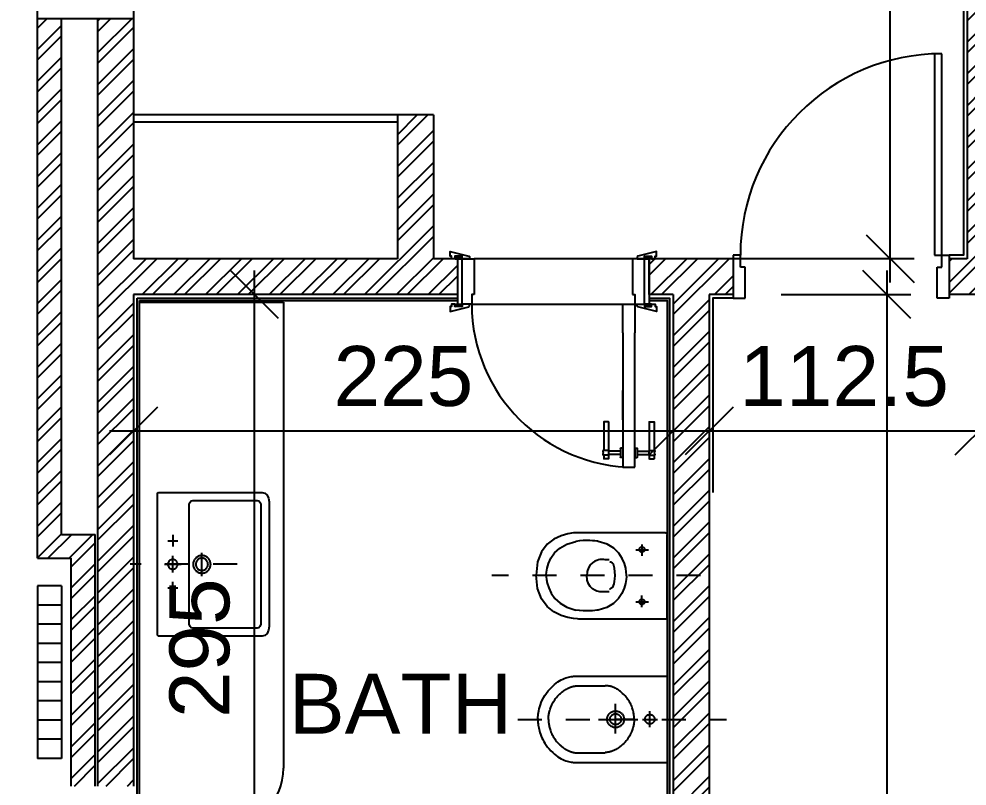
# Model space of a CAD drawing. Extents: x -1.7 to 43, y -165.8 to -101.1.
# Drawn here: x 3.85 to 7.803, y -148.3 to -145.1 of the extents above; entities that cross this region are included whole.
import ezdxf
from ezdxf.enums import TextEntityAlignment as Align

# ---------------------------------------------------------------- set-up
doc = ezdxf.new("R2010")
doc.units = 0
doc.header["$MEASUREMENT"] = 0
doc.header["$PDMODE"] = 35
doc.header["$PDSIZE"] = 0.3
doc.linetypes.add('CENTER', pattern=[2, 1.25, -0.25, 0.25, -0.25])
doc.linetypes.add('DASHDOTX2', pattern=[50.8, 25.4, -12.7, 0, -12.7])
doc.layers.get('0').update_dxf_attribs({"linetype": 'CONTINUOUS'})
doc.layers.get('DEFPOINTS').update_dxf_attribs({"linetype": 'CONTINUOUS'})
for name, color, linetype in [('04', 4, 'CONTINUOUS'), ('A-AXIS-SANITARY', 10, 'DASHDOTX2'), ('A-closet', 252, 'CONTINUOUS'), ('a-dim', 3, 'CONTINUOUS'), ('A-DOORS', 1, 'CONTINUOUS'), ('A-FLOR-PFIX', 61, 'CONTINUOUS'), ('A-HATCH-WALL', 8, 'CONTINUOUS'), ('A-NOMENCLATURE', 3, 'CONTINUOUS'), ('A-PLASTER', 8, 'CONTINUOUS'), ('A-PORTE', 1, 'CONTINUOUS'), ('A-SANIT', 95, 'CONTINUOUS'), ('A-SECT-TILE', 12, 'CONTINUOUS'), ('A-WALL', 4, 'CONTINUOUS'), ('S-2ND-3RD-4-5-6TH$0$A-STR 2-3-4-5-6', 2, 'CONTINUOUS')]:
    doc.layers.add(name, color=color, linetype=linetype)
doc.styles.add('A100-STEXT', font='ARIAL.TTF', dxfattribs={"height": 0.25})
doc.dimstyles.new('A100-DIM', dxfattribs={"dimtxt": 0.25, "dimasz": 0.2, "dimexe": 0.1, "dimexo": 0.3, "dimgap": 0.1, "dimtad": 1, "dimlfac": 100, "dimrnd": 0.5, "dimdsep": 46, "dimtxsty": 'A100-STEXT', "dimblk1": 'OBLIQUE', "dimblk2": 'OBLIQUE', "dimsah": 1, "dimcen": -0.05, "dimdle": 0.1, "dimclrd": 15, "dimclre": 15, "dimclrt": 256, "dimadec": 0, "dimazin": 0, "dimtfac": 0.28, "dimtix": 1, "dimtmove": 2, "dimatfit": 3, "dimldrblk": 'OBLIQUE', "dimfxl": 0, "dimtolj": 1, "dimarcsym": 0})

# ---------------------------------------------------------------- blocks, each defined once
blk = doc.blocks.new('P90E18D')
at = {"layer": 'A-PORTE'}
for p, q in [((0, 0), (0.05, 0)), ((0, -0.18), (0, 0)), ((0.05, 0), (0.05, -0.13)), ((0.9, 0), (0.85, 0)), ((0.85, 0), (0.85, -0.13)), ((0.9, -0.18), (0.9, 0)), ((0.05, -0.13), (0.03, -0.13)), ((0.03, -0.13), (0.03, -0.18)), ((0.85, -0.13), (0.87, -0.13)), ((0.87, -0.13), (0.87, -0.18)), ((0.03, -0.18), (0, -0.18)), ((0.06, -0.18), (0.02, -0.18)), ((0.03, -0.18), (0.03, -1.02)), ((0.06, -1.02), (0.06, -0.18)), ((0.87, -0.18), (0.9, -0.18))]:
    blk.add_line(p, q, dxfattribs=at)
blk.add_arc((0.03, -0.18), 0.84, 270, 360, dxfattribs=at)
blk = doc.blocks.new('A$C45807027')
at = {"layer": 'A-DOORS'}
for p, q in [((0, 0.009), (-0.009, -0.019)), ((-0.009, 0.009), (0, -0.019)), ((0.19, 0.009), (0.199, -0.019)), ((0.199, 0.009), (0.19, -0.019)), ((0.68, 0.0005), (0.68, 0.0195)), ((0.6805, 0.02), (0.8, 0.02)), ((0.8, -0.003), (0.8, 0.023)), ((0.8, 0.023), (0.805, 0.023)), ((0.815, 0.023), (0.82, 0.023)), ((0.82, -0.003), (0.82, 0.023)), ((0.82, 0.02), (0.8345, 0.02)), ((0.835, 0.0005), (0.835, 0.0195)), ((0.6805, 0), (0.8, 0)), ((0.8, -0.003), (0.8025, -0.003)), ((0.8025, -0.05), (0.8025, -0.003)), ((0.8175, -0.05), (0.8175, -0.003)), ((0.8175, -0.003), (0.82, -0.003)), ((0.82, 0), (0.8345, 0)), ((0.19, -0.11), (0.19, -0.06)), ((0.19, -0.06), (0.31, -0.06)), ((0.75, -0.06), (0.31, -0.06)), ((0.673, -0.06), (0.55, -0.06)), ((0.87, -0.06), (0.75, -0.06)), ((0.79, -0.06), (0.79, -0.052)), ((0.79, -0.06), (0.83, -0.06)), ((0.792, -0.05), (0.828, -0.05)), ((0.83, -0.06), (0.83, -0.052)), ((0.87, -0.11), (0.87, -0.06)), ((0.31, -0.11), (0.19, -0.11)), ((0.31, -0.11), (0.75, -0.11)), ((0.673, -0.11), (0.55, -0.11)), ((0.75, -0.11), (0.87, -0.11)), ((0.79, -0.11), (0.79, -0.118)), ((0.79, -0.11), (0.83, -0.11)), ((0.83, -0.11), (0.83, -0.118)), ((0.792, -0.12), (0.828, -0.12)), ((0.8025, -0.12), (0.8025, -0.167)), ((0.8175, -0.12), (0.8175, -0.167)), ((0.68, -0.1705), (0.68, -0.1895)), ((0.6805, -0.17), (0.8, -0.17)), ((0.6805, -0.19), (0.8, -0.19)), ((0.8, -0.167), (0.8, -0.193)), ((0.8, -0.167), (0.8025, -0.167)), ((0.8, -0.193), (0.805, -0.193)), ((0.815, -0.193), (0.82, -0.193)), ((0.8175, -0.167), (0.82, -0.167)), ((0.82, -0.167), (0.82, -0.193)), ((0.82, -0.17), (0.8345, -0.17)), ((0.82, -0.19), (0.8345, -0.19)), ((0.835, -0.1705), (0.835, -0.1895)), ((0, -0.809), (-0.009, -0.781)), ((-0.009, -0.809), (0, -0.781)), ((0.19, -0.809), (0.199, -0.781)), ((0.199, -0.809), (0.19, -0.781))]:
    blk.add_line(p, q, dxfattribs=at)
at = {"layer": 'A-DOORS', "color": 8}
for p, q in [((0, -0.07), (0, -0.73)), ((0.19, -0.74), (0.19, -0.06))]:
    blk.add_line(p, q, dxfattribs=at)
at = {"layer": 'A-DOORS'}
for points in [[(0, 0.01), (0, 0.025), (-0.01, 0.025), (-0.01, 0.03), (-0.03, 0.03), (-0.0104, -0.0482, 0.381769), (-0.0084, -0.05), (0, -0.05), (0, -0.02), (-0.01, -0.02), (-0.01, 0.01), (0, 0.01)], [(0.19, 0.01), (0.19, 0.025), (0.2, 0.025), (0.2, 0.03), (0.22, 0.03), (0.2004, -0.0482, -0.381769), (0.1984, -0.05), (0.19, -0.05), (0.19, -0.02), (0.2, -0.02), (0.2, 0.01), (0.19, 0.01)], [(0, -0.81), (0, -0.825), (-0.01, -0.825), (-0.01, -0.83), (-0.03, -0.83), (-0.0104, -0.7518, -0.381769), (-0.0084, -0.75), (0, -0.75), (0, -0.78), (-0.01, -0.78), (-0.01, -0.81), (0, -0.81)], [(0.19, -0.81), (0.19, -0.825), (0.2, -0.825), (0.2, -0.83), (0.22, -0.83), (0.2004, -0.7518, 0.381769), (0.1984, -0.75), (0.19, -0.75), (0.19, -0.78), (0.2, -0.78), (0.2, -0.81), (0.19, -0.81)]]:
    blk.add_lwpolyline(points, format="xyb", dxfattribs=at)
for points in [[(0, 0.009), (0, -0.019), (-0.009, -0.019), (-0.009, 0.009)], [(0.19, 0.009), (0.19, -0.019), (0.199, -0.019), (0.199, 0.009)], [(0, -0.809), (0, -0.781), (-0.009, -0.781), (-0.009, -0.809)], [(0.19, -0.809), (0.19, -0.781), (0.199, -0.781), (0.199, -0.809)]]:
    blk.add_lwpolyline(points, close=True, dxfattribs=at)
for points in [[(0, 0), (0.19, 0), (0.19, -0.02), (0, -0.02), (0, 0)], [(0.19, -0.02), (0, -0.02), (0, -0.07), (0.15, -0.07)], [(0.15, -0.07), (0.15, -0.06), (0.19, -0.06), (0.19, -0.02)], [(0.19, -0.78), (0, -0.78), (0, -0.73), (0.15, -0.73)], [(0.15, -0.73), (0.15, -0.74), (0.19, -0.74), (0.19, -0.78)], [(0, -0.8), (0.19, -0.8), (0.19, -0.78), (0, -0.78), (0, -0.8)]]:
    blk.add_lwpolyline(points, dxfattribs=at)
blk.add_arc((0.1897, -0.0597), 0.6803, 270.0254, 359.9746, dxfattribs=at)
at = {"layer": 'A-DOORS', "extrusion": (0, 0, -1)}
for centre, major_axis, start_param, end_param in [((0.6805, 0.0195), (-0.000354, 0.000354), 5.497787, 7.068583), ((0.6805, 0.0005), (0.000354, 0.000354), 2.356194, 3.926991), ((0.81, 0.0306), (-0.00642, 0.00642), 3.344077, 4.509904), ((0.8345, 0.0195), (0.000354, 0.000354), -0.785398, 0.785398), ((0.8345, 0.0005), (-0.000354, 0.000354), 2.356194, 3.926991), ((0.81, -0.021), (-0.0138, 0.0138), 0.390607, 1.180189), ((0.792, -0.052), (-0.00141, 0.00141), 5.497787, 7.068583), ((0.828, -0.052), (0.00141, 0.00141), -0.785398, 0.785398), ((0.792, -0.118), (-0.00141, 0.00141), 3.926991, 5.497787), ((0.828, -0.118), (-0.00141, 0.00141), 2.356194, 3.926991), ((0.6805, -0.1705), (-0.000354, 0.000354), 5.497787, 7.068583), ((0.6805, -0.1895), (0.000354, 0.000354), 2.356194, 3.926991), ((0.81, -0.149), (-0.0138, 0.0138), 3.5322, 4.321782), ((0.81, -0.2006), (-0.00642, 0.00642), 0.202485, 1.368312), ((0.8345, -0.1705), (0.000354, 0.000354), -0.785398, 0.785398), ((0.8345, -0.1895), (0.000354, 0.000354), 0.785398, 2.356194)]:
    blk.add_ellipse(centre, major_axis=major_axis, ratio=1, start_param=start_param, end_param=end_param, dxfattribs=at)
blk = doc.blocks.new('A$C110900A5')
at = {"layer": 'A-AXIS-SANITARY', "linetype": 'CENTER', "ltscale": 0.1}
blk.add_line((294.5, -331.2), (294.5, 114.1), dxfattribs=at)
blk.add_lwpolyline([(244.7, -184.8), (342.1, -184.8)], dxfattribs=at)
at = {"layer": 'A-FLOR-PFIX'}
for points in [[(594.2, -3.5), (594.2, -4.8), (594.2, -8.4), (594.2, -22.1), (594.2, -43.4), (594.2, -71.1), (594.2, -103.8), (594.2, -140.3), (594.2, -219.7), (594.2, -299), (594.2, -335.6), (594.2, -368.3), (594.2, -395.9), (594.2, -417.3), (594.2, -431), (594.2, -434.6), (594.2, -435.8), (591.1, -447.3), (582.6, -456.6), (570, -462.9), (554.5, -465.2), (553, -465.2), (548.6, -465.2), (541.6, -465.2), (532.1, -465.2), (506.5, -465.2), (473.2, -465.2), (433.9, -465.2), (390, -465.2), (294.5, -465.2), (199, -465.2), (155.1, -465.2), (115.8, -465.2), (82.5, -465.2), (56.9, -465.2), (47.4, -465.2), (40.4, -465.2), (36, -465.2), (34.5, -465.2), (19.1, -462.9), (6.4, -456.6), (-2.1, -447.3), (-5.2, -435.8), (-5.2, -434.6), (-5.2, -431), (-5.2, -417.3), (-5.2, -395.9), (-5.2, -368.3), (-5.2, -335.6), (-5.2, -299), (-5.2, -219.7), (-5.2, -140.3), (-5.2, -103.8), (-5.2, -71.1), (-5.2, -43.4), (-5.2, -22.1), (-5.2, -8.4), (-5.2, -4.8), (-5.2, -3.5), (-1.7, 0), (0, 0), (5, 0), (12.9, 0), (23.8, 0), (37.2, 0), (53, 0), (90.9, 0), (135.7, 0), (185.7, 0), (294.5, 0), (403.3, 0), (453.3, 0), (498.2, 0), (536, 0), (551.8, 0), (565.3, 0), (576.1, 0), (584.1, 0), (589, 0), (590.7, 0), (594.2, -3.5)], [(294.5, -28.9), (294.5, -97.7)], [(172.9, -63), (221.3, -63)], [(196.6, -43.2), (196.6, -85)], [(260.6, -63), (329.4, -63)], [(314.7, -63), (314.6, -61), (314.3, -59), (313.8, -57), (313.1, -55.2), (312.3, -53.4), (311.3, -51.7), (310.1, -50.2), (308.8, -48.7), (307.4, -47.4), (305.8, -46.3), (304.1, -45.2), (302.4, -44.4), (300.5, -43.7), (298.6, -43.2), (296.6, -42.9), (294.5, -42.8), (292.4, -42.9), (290.4, -43.2), (288.5, -43.7), (286.6, -44.4), (284.9, -45.2), (283.2, -46.3), (281.6, -47.4), (280.2, -48.7), (278.9, -50.2), (277.7, -51.7), (276.7, -53.4), (275.9, -55.2), (275.2, -57), (274.7, -59), (274.4, -61), (274.3, -63), (274.4, -65.1), (274.7, -67.1), (275.2, -69), (275.9, -70.9), (276.7, -72.7), (277.7, -74.3), (278.9, -75.9), (280.2, -77.3), (281.6, -78.6), (283.2, -79.8), (284.9, -80.8), (286.6, -81.7), (288.5, -82.4), (290.4, -82.9), (292.4, -83.2), (294.5, -83.3), (296.6, -83.2), (298.6, -82.9), (300.5, -82.4), (302.4, -81.7), (304.1, -80.8), (305.8, -79.8), (307.4, -78.6), (308.8, -77.3), (310.1, -75.9), (311.3, -74.3), (312.3, -72.7), (313.1, -70.9), (313.8, -69), (314.3, -67.1), (314.6, -65.1), (314.7, -63), (314.7, -63)], [(417.2, -63), (368.8, -63)], [(392.5, -43.2), (392.5, -85)], [(561.1, -415.8), (559, -421.8), (553.3, -426.7), (544.9, -430), (534.5, -431.2), (533.1, -431.2), (529.1, -431.2), (522.6, -431.2), (513.9, -431.2), (503, -431.2), (490.2, -431.2), (459.5, -431.2), (423.2, -431.2), (382.6, -431.2), (294.5, -431.2), (206.4, -431.2), (165.9, -431.2), (129.5, -431.2), (98.8, -431.2), (86, -431.2), (75.2, -431.2), (66.4, -431.2), (59.9, -431.2), (55.9, -431.2), (54.5, -431.2), (44.2, -430), (35.7, -426.7), (30, -421.8), (27.9, -415.8), (27.9, -412.8), (27.9, -404.2), (27.9, -390.9), (27.9, -373.7), (27.9, -353.3), (27.9, -330.6), (27.9, -281.1), (27.9, -231.7), (27.9, -209), (27.9, -188.6), (27.9, -171.3), (27.9, -158.1), (27.9, -149.5), (27.9, -146.5), (30, -140.5), (35.7, -135.6), (44.2, -132.3), (54.5, -131.1), (55.9, -131.1), (59.9, -131.1), (66.4, -131.1), (75.2, -131.1), (86, -131.1), (98.8, -131.1), (129.5, -131.1), (165.9, -131.1), (206.4, -131.1), (294.5, -131.1), (382.6, -131.1), (423.2, -131.1), (459.5, -131.1), (490.2, -131.1), (503, -131.1), (513.9, -131.1), (522.6, -131.1), (529.1, -131.1), (533.1, -131.1), (534.5, -131.1), (544.9, -132.3), (553.3, -135.6), (559, -140.5), (561.1, -146.5), (561.1, -149.5), (561.1, -158.1), (561.1, -171.3), (561.1, -188.6), (561.1, -209), (561.1, -231.7), (561.1, -281.1), (561.1, -330.6), (561.1, -353.3), (561.1, -373.7), (561.1, -390.9), (561.1, -404.2), (561.1, -412.8), (561.1, -415.8), (561.1, -415.8)], [(331.2, -184.8), (331, -181), (330.4, -177.4), (329.5, -173.9), (328.3, -170.5), (326.8, -167.3), (324.9, -164.3), (322.8, -161.5), (320.4, -158.9), (317.8, -156.5), (315, -154.4), (312, -152.5), (308.8, -151), (305.4, -149.8), (301.9, -148.9), (298.3, -148.3), (294.5, -148.1), (290.8, -148.3), (287.1, -148.9), (283.6, -149.8), (280.2, -151), (277, -152.5), (274, -154.4), (271.2, -156.5), (268.6, -158.9), (266.2, -161.5), (264.1, -164.3), (262.3, -167.3), (260.7, -170.5), (259.5, -173.9), (258.6, -177.4), (258, -181), (257.8, -184.8), (258, -188.5), (258.6, -192.2), (259.5, -195.7), (260.7, -199.1), (262.3, -202.3), (264.1, -205.3), (266.2, -208.1), (268.6, -210.7), (271.2, -213.1), (274, -215.2), (277, -217), (280.2, -218.6), (283.6, -219.8), (287.1, -220.7), (290.8, -221.3), (294.5, -221.5), (298.3, -221.3), (301.9, -220.7), (305.4, -219.8), (308.8, -218.6), (312, -217), (315, -215.2), (317.8, -213.1), (320.4, -210.7), (322.8, -208.1), (324.9, -205.3), (326.8, -202.3), (328.3, -199.1), (329.5, -195.7), (330.4, -192.2), (331, -188.5), (331.2, -184.8), (331.2, -184.8)], [(320.1, -184.8), (320, -182.2), (319.6, -179.6), (318.9, -177.2), (318.1, -174.8), (317, -172.6), (315.7, -170.5), (314.2, -168.5), (312.6, -166.7), (310.8, -165.1), (308.8, -163.6), (306.7, -162.3), (304.5, -161.2), (302.1, -160.4), (299.7, -159.7), (297.1, -159.3), (294.5, -159.2), (291.9, -159.3), (289.4, -159.7), (286.9, -160.4), (284.5, -161.2), (282.3, -162.3), (280.2, -163.6), (278.2, -165.1), (276.4, -166.7), (274.8, -168.5), (273.3, -170.5), (272, -172.6), (270.9, -174.8), (270.1, -177.2), (269.4, -179.6), (269, -182.2), (268.9, -184.8), (269, -187.4), (269.4, -190), (270.1, -192.4), (270.9, -194.8), (272, -197), (273.3, -199.1), (274.8, -201.1), (276.4, -202.9), (278.2, -204.5), (280.2, -206), (282.3, -207.3), (284.5, -208.4), (286.9, -209.2), (289.4, -209.9), (291.9, -210.2), (294.5, -210.4), (297.1, -210.2), (299.7, -209.9), (302.1, -209.2), (304.5, -208.4), (306.7, -207.3), (308.8, -206), (310.8, -204.5), (312.6, -202.9), (314.2, -201.1), (315.7, -199.1), (317, -197), (318.1, -194.8), (318.9, -192.4), (319.6, -190), (320, -187.4), (320.1, -184.8), (320.1, -184.8)]]:
    blk.add_lwpolyline(points, dxfattribs=at)
blk = doc.blocks.new('A$C4412624D')
for points in [[(-363.316505, 205.931824, 0), (-369.377186, 205.812927, 0), (-385.619804, 204.401184, 0), (-409.135235, 200.113983, 0), (-437.014357, 191.368836, 0), (-466.348038, 176.583069, 0), (-494.227158, 154.174194, 0), (-517.742592, 122.559601, 0), (-533.985207, 80.156738, 0), (-540.045876, 25.382996, 0)], [(-7.305237, 205.931824, 0), (-19.51413, 205.931824, 0), (-52.233948, 205.931824, 0), (-99.604431, 205.931824, 0), (-155.76532, 205.931824, 0), (-214.856354, 205.931793, 0), (-271.017242, 205.931793, 0), (-318.387726, 205.931793, 0), (-351.107536, 205.931763, 0), (-363.316406, 205.931763, 0)], [(-7.305237, 205.931824, 0), (-7.054718, 205.891724, 0), (-6.383331, 205.746399, 0), (-5.411285, 205.458283, 0), (-4.258881, 204.989777, 0), (-3.046356, 204.303314, 0), (-1.893951, 203.361298, 0), (-0.921936, 202.126221, 0), (-0.250519, 200.560455, 0), (0, 198.626465, 0)], [(-0.000031, 198.626618, 0), (-0.000031, 186.942688, 0), (-0.000031, 155.629791, 0), (-0.000031, 110.296204, 0), (-0.000031, 56.550171, 0), (0, 0, 0), (0, -53.746025, 0), (0, -99.079628, 0), (0.000031, -130.392528, 0), (0.000031, -142.076446, 0)], [(-497.934326, 27.701111, 0), (-497.803253, 31.697464, 0), (-496.723526, 42.562134, 0), (-493.665352, 58.608521, 0), (-487.598946, 78.150055, 0), (-477.494526, 99.500153, 0), (-462.322313, 120.972229, 0), (-441.052518, 140.879669, 0), (-412.655359, 157.53595, 0), (-376.101051, 169.254425, 0)], [(-283.871368, 169.254578, 0), (-285.531082, 169.495087, 0), (-290.24971, 170.096344, 0), (-297.636414, 170.87796, 0), (-307.300392, 171.659577, 0), (-318.850838, 172.260834, 0), (-331.896935, 172.501343, 0), (-346.047874, 172.200714, 0), (-360.912849, 171.17862, 0), (-376.101044, 169.254608, 0)], [(-167.899292, 27.713638, 0), (-167.94632, 31.783478, 0), (-168.779755, 42.831787, 0), (-171.43811, 59.116745, 0), (-176.960022, 78.896546, 0), (-186.383972, 100.429382, 0), (-200.748535, 121.973389, 0), (-221.092255, 141.786835, 0), (-248.453674, 158.127808, 0), (-283.871368, 169.254547, 0)], [(-103.977631, 156.470307, 0), (-103.977631, 154.841889, 0), (-103.977631, 150.477722, 0), (-103.977631, 144.159454, 0), (-103.977631, 136.668732, 0), (-103.977661, 128.787171, 0), (-103.977661, 121.296448, 0), (-103.977661, 114.97818, 0), (-103.977692, 110.614014, 0), (-103.977692, 108.985626, 0)], [(-128.633087, 134.554077, 0), (-126.879395, 134.554077, 0), (-122.179504, 134.554077, 0), (-115.375183, 134.554077, 0), (-107.308197, 134.554077, 0), (-98.820343, 134.554108, 0), (-90.753357, 134.554108, 0), (-83.949036, 134.554108, 0), (-79.249146, 134.554138, 0), (-77.495453, 134.554138, 0)], [(-93.019531, 135.467438, 0), (-93.196075, 137.437134, 0), (-93.705109, 139.291046, 0), (-94.515656, 140.998169, 0), (-95.596771, 142.527588, 0), (-96.917511, 143.848328, 0), (-98.446899, 144.929444, 0), (-100.154022, 145.740021, 0), (-102.007935, 146.249054, 0), (-103.977631, 146.425629, 0), (-103.977631, 146.425537, 0), (-105.947327, 146.248993, 0), (-107.801239, 145.73996, 0), (-109.508362, 144.929413, 0), (-111.03775, 143.848328, 0), (-112.358459, 142.527588, 0), (-113.439575, 140.99823, 0), (-114.250092, 139.291107, 0), (-114.759094, 137.437256, 0), (-114.935638, 135.46759, 0), (-114.93573, 135.467438, 0), (-114.759186, 133.497742, 0), (-114.250153, 131.643829, 0), (-113.439606, 129.936707, 0), (-112.35849, 128.407288, 0), (-111.03775, 127.086548, 0), (-109.508362, 126.005432, 0), (-107.801239, 125.194855, 0), (-105.947327, 124.685822, 0), (-103.977631, 124.509247, 0), (-103.977631, 124.509339, 0), (-102.007935, 124.685883, 0), (-100.154022, 125.194916, 0), (-98.446899, 126.005463, 0), (-96.917511, 127.086548, 0), (-95.596802, 128.407288, 0), (-94.515686, 129.936646, 0), (-93.70517, 131.643768, 0), (-93.196167, 133.49762, 0), (-93.019623, 135.467285, 0)], [(-239.127029, 93.496338, 0), (-244.453003, 93.570557, 0), (-249.945557, 93.674713, 0), (-255.392944, 93.798554, 0), (-260.583328, 93.931671, 0), (-265.304947, 94.063751, 0), (-269.345993, 94.184479, 0), (-272.494675, 94.283508, 0), (-274.5392, 94.350495, 0), (-275.267776, 94.375122, 0), (-275.267746, 94.375122, 0), (-277.177994, 94.160919, 0), (-282.297455, 93.202637, 0), (-289.709213, 91.026795, 0), (-298.496338, 87.159912, 0), (-307.741928, 81.128479, 0), (-316.529068, 72.45903, 0), (-323.940826, 60.67807, 0), (-329.060295, 45.312103, 0), (-330.970551, 25.887634, 0)], [(-222.988953, 73.828949, 0), (-223.338638, 74.133179, 0), (-224.304276, 74.948532, 0), (-225.760712, 76.128952, 0), (-227.582809, 77.528443, 0), (-229.645447, 79.000946, 0), (-231.823486, 80.400421, 0), (-233.99176, 81.580872, 0), (-236.025146, 82.39621, 0), (-237.798523, 82.70047, 0)], [(-222.988953, 73.828949, 0), (-222.415253, 72.286972, 0), (-220.969742, 67.851441, 0), (-219.065781, 60.807938, 0), (-217.11673, 51.442078, 0), (-215.53595, 40.039414, 0), (-214.736816, 26.885574, 0), (-215.132675, 12.266113, 0), (-217.136887, -3.533356, 0), (-221.162842, -20.227234, 0)], [(-363.316505, -149.381658, 0), (-369.377186, -149.461094, 0), (-385.619804, -148.580885, 0), (-409.135235, -145.063267, 0), (-437.014357, -137.230472, 0), (-466.348038, -123.404728, 0), (-494.227158, -101.908272, 0), (-517.742592, -71.063339, 0), (-533.985207, -29.192154, 0), (-540.045876, 25.383057, 0)], [(-497.934326, 27.701111, 0), (-497.877174, 23.658875, 0), (-496.982231, 12.679642, 0), (-494.164284, -3.515335, 0), (-488.338104, -23.204819, 0), (-478.41848, -44.667587, 0), (-463.320183, -66.182388, 0), (-441.957998, -86.028, 0), (-413.246702, -102.483177, 0), (-376.101074, -113.826691, 0)], [(-239.127029, -38.068466, 0), (-244.453003, -38.14267, 0), (-249.945557, -38.246841, 0), (-255.392944, -38.370651, 0), (-260.583328, -38.503769, 0), (-265.304947, -38.635849, 0), (-269.345993, -38.756561, 0), (-272.494675, -38.855591, 0), (-274.5392, -38.922577, 0), (-275.267776, -38.947189, 0), (-275.267746, -38.947235, 0), (-277.177994, -38.733047, 0), (-282.297455, -37.774811, 0), (-289.709213, -35.599045, 0), (-298.496338, -31.732208, 0), (-307.741928, -25.700821, 0), (-316.529068, -17.031387, 0), (-323.940826, -5.250381, 0), (-329.060295, 10.115692, 0), (-330.970551, 29.540344, 0)], [(-167.899292, 27.713638, 0), (-167.835449, 23.744888, 0), (-168.391693, 12.949295, 0), (-170.689728, -3.00711, 0), (-175.851273, -22.458359, 0), (-184.998032, -43.738403, 0), (-199.251709, -65.181274, 0), (-219.733994, -85.120949, 0), (-247.56662, -101.891426, 0), (-283.871277, -113.826691, 0)], [(-221.162796, -20.227218, 0), (-221.512482, -20.531448, 0), (-222.478119, -21.346786, 0), (-223.934555, -22.527222, 0), (-225.756668, -23.926681, 0), (-227.819305, -25.39917, 0), (-229.99733, -26.79863, 0), (-232.165619, -27.97905, 0), (-234.19902, -28.794388, 0), (-235.972382, -29.098617, 0)], [(-93.019531, -80.039558, 0), (-93.196075, -78.069855, 0), (-93.705109, -76.215965, 0), (-94.515656, -74.508842, 0), (-95.596771, -72.979439, 0), (-96.917511, -71.658707, 0), (-98.446899, -70.577591, 0), (-100.154022, -69.767044, 0), (-102.007935, -69.258026, 0), (-103.977631, -69.081474, 0), (-103.977631, -69.081459, 0), (-105.947327, -69.258011, 0), (-107.801239, -69.767036, 0), (-109.508362, -70.577583, 0), (-111.03775, -71.658699, 0), (-112.358459, -72.979431, 0), (-113.439575, -74.508835, 0), (-114.250092, -76.21595, 0), (-114.759094, -78.069839, 0), (-114.935638, -80.039543, 0), (-114.93573, -80.039558, 0), (-114.759186, -82.009262, 0), (-114.250153, -83.863159, 0), (-113.439606, -85.570282, 0), (-112.35849, -87.099686, 0), (-111.03775, -88.420425, 0), (-109.508362, -89.501541, 0), (-107.801239, -90.312088, 0), (-105.947327, -90.821113, 0), (-103.977631, -90.997673, 0), (-103.977631, -90.997658, 0), (-102.007935, -90.821106, 0), (-100.154022, -90.31208, 0), (-98.446899, -89.501533, 0), (-96.917511, -88.420418, 0), (-95.596802, -87.099678, 0), (-94.515686, -85.570274, 0), (-93.70517, -83.863144, 0), (-93.196167, -82.009254, 0), (-93.019623, -80.039543, 0)], [(-103.977631, -101.042419, 0), (-103.977631, -99.414001, 0), (-103.977631, -95.049827, 0), (-103.977631, -88.731552, 0), (-103.977631, -81.240814, 0), (-103.977661, -73.359253, 0), (-103.977661, -65.868515, 0), (-103.977661, -59.550239, 0), (-103.977692, -55.186066, 0), (-103.977692, -53.557648, 0)], [(-283.871368, -113.826683, 0), (-285.531082, -114.067184, 0), (-290.24971, -114.668434, 0), (-297.636414, -115.450065, 0), (-307.300392, -116.231693, 0), (-318.850838, -116.832943, 0), (-331.896935, -117.073444, 0), (-346.047874, -116.772819, 0), (-360.912849, -115.750694, 0), (-376.101044, -113.826691, 0)], [(-128.633087, -79.126785, 0), (-126.879395, -79.126785, 0), (-122.179504, -79.126785, 0), (-115.375183, -79.126785, 0), (-107.308197, -79.126793, 0), (-98.820343, -79.126793, 0), (-90.753357, -79.1268, 0), (-83.949036, -79.1268, 0), (-79.249146, -79.126808, 0), (-77.495453, -79.126816, 0)], [(-7.305237, -149.381658, 0), (-19.51413, -149.381658, 0), (-52.233948, -149.381658, 0), (-99.604431, -149.381658, 0), (-155.76532, -149.381658, 0), (-214.856354, -149.38166, 0), (-271.017242, -149.38166, 0), (-318.387726, -149.38166, 0), (-351.107536, -149.381662, 0), (-363.316406, -149.381662, 0)], [(-7.305237, -149.381658, 0), (-7.054718, -149.341568, 0), (-6.383331, -149.196247, 0), (-5.411285, -148.908123, 0), (-4.258881, -148.439623, 0), (-3.046356, -147.753174, 0), (-1.893951, -146.811207, 0), (-0.921936, -145.576141, 0), (-0.250519, -144.010414, 0), (0, -142.076446, 0)]]:
    blk.add_polyline3d(points)
at = {"layer": 'A-AXIS-SANITARY', "linetype": 'CENTER', "ltscale": 0.1}
blk.add_line((136.288241, 26.88557), (-721.794139, 26.885582), dxfattribs=at)
blk = doc.blocks.new('A$C0C6E5AB7')
for p, q in [((-374.3, 0), (0, 0)), ((0, -360), (0, 0)), ((-374.3, -40.2), (-258.8, -40.2)), ((-215.2, -121.6), (-215.2, -244.3)), ((-73.5, -213.5), (-73.5, -147.4)), ((-286.6, -180), (-215.2, -180)), ((-143.9, -180), (-215.2, -180)), ((-102.6, -180), (-40.8, -180)), ((-374.3, -319.8), (-258.8, -319.8)), ((-374.3, -360), (0, -360))]:
    blk.add_line(p, q)
for points in [[(-477.5, -41.1), (-470.4, -34.7), (-463.3, -29), (-456.2, -24), (-449.3, -19.5), (-442.4, -15.7), (-435.7, -12.4), (-429.2, -9.5), (-422.9, -7.2), (-416.8, -5.2), (-411, -3.7), (-405.5, -2.4), (-400.4, -1.5), (-395.6, -0.8), (-391.1, -0.4), (-387.1, -0.1), (-383.5, 0), (-380.5, 0.1), (-377.9, 0.1), (-375.8, 0), (-374.3, 0)], [(-539.3, -173.5), (-539.2, -169.9), (-538.9, -165.7), (-538.4, -161), (-537.8, -155.9), (-536.9, -150.4), (-535.8, -144.5), (-534.4, -138.2), (-532.7, -131.7), (-530.7, -124.9), (-528.3, -117.8), (-525.5, -110.5), (-522.3, -103.1), (-518.6, -95.5), (-514.4, -87.7), (-509.7, -80), (-504.5, -72.1), (-498.7, -64.3), (-492.3, -56.5), (-485.2, -48.7), (-477.5, -41.1)], [(-494.5, -165.5), (-494.1, -162.2), (-493.6, -158.6), (-492.9, -154.8), (-492, -150.9), (-491, -146.7), (-489.9, -142.4), (-488.5, -137.9), (-486.9, -133.3), (-485.1, -128.5), (-483.1, -123.7), (-480.9, -118.8), (-478.3, -113.8), (-475.5, -108.8), (-472.5, -103.7), (-469.1, -98.6), (-465.4, -93.4), (-461.4, -88.3), (-457, -83.2), (-452.3, -78.2), (-447.2, -73.2)], [(-447.2, -73.2), (-445.6, -71.7), (-444, -70.2), (-442.4, -68.8), (-440.8, -67.5), (-439.2, -66.1), (-437.6, -64.9), (-436, -63.6), (-434.5, -62.4), (-432.9, -61.3), (-431.3, -60.1), (-429.7, -59.1), (-428.2, -58), (-426.6, -57), (-425.1, -56.1), (-423.5, -55.1), (-422, -54.2), (-420.5, -53.4), (-419, -52.5), (-417.5, -51.8), (-416, -51)], [(-416, -51), (-412.9, -49.5), (-409.8, -48.1), (-406.9, -46.9), (-404, -45.8), (-401.2, -44.9), (-398.5, -44), (-395.9, -43.3), (-393.4, -42.7), (-391, -42.1), (-388.7, -41.7), (-386.6, -41.3), (-384.6, -41), (-382.7, -40.8), (-381, -40.6), (-379.5, -40.4), (-378.1, -40.3), (-376.9, -40.3), (-375.9, -40.2), (-375, -40.2), (-374.3, -40.2)], [(-217.1, -52.5), (-220.2, -51), (-223.3, -49.7), (-226.2, -48.5), (-229.1, -47.4), (-231.9, -46.4), (-234.6, -45.6), (-237.3, -44.8), (-239.7, -44.2), (-242.1, -43.7), (-244.4, -43.2), (-246.5, -42.8), (-248.5, -42.5), (-250.4, -42.3), (-252.1, -42.1), (-253.6, -42), (-255, -41.9), (-256.2, -41.8), (-257.3, -41.8), (-258.1, -41.8), (-258.8, -41.8)], [(-185.9, -74.7), (-187.5, -73.2), (-189.1, -71.8), (-190.7, -70.3), (-192.3, -69), (-193.9, -67.7), (-195.5, -66.4), (-197.1, -65.1), (-198.7, -64), (-200.2, -62.8), (-201.8, -61.7), (-203.4, -60.6), (-204.9, -59.6), (-206.5, -58.6), (-208, -57.6), (-209.6, -56.7), (-211.1, -55.8), (-212.6, -54.9), (-214.1, -54.1), (-215.6, -53.3), (-217.1, -52.5)], [(-138.6, -167.1), (-139, -163.7), (-139.6, -160.2), (-140.2, -156.4), (-141.1, -152.4), (-142.1, -148.2), (-143.2, -143.9), (-144.6, -139.4), (-146.2, -134.8), (-148, -130.1), (-150, -125.3), (-152.3, -120.3), (-154.8, -115.3), (-157.6, -110.3), (-160.6, -105.2), (-164, -100.1), (-167.7, -95), (-171.7, -89.9), (-176.1, -84.8), (-180.8, -79.7), (-185.9, -74.7)], [(-215.2, -145.7), (-218.1, -145.8), (-220.9, -146.1), (-223.7, -146.7), (-226.4, -147.5), (-228.9, -148.4), (-231.4, -149.6), (-233.8, -150.9), (-236, -152.5), (-238.1, -154.1), (-240.1, -156), (-242, -158), (-243.6, -160.1), (-245.2, -162.3), (-246.5, -164.7), (-247.7, -167.2), (-248.6, -169.7), (-249.4, -172.4), (-250, -175.2), (-250.3, -178), (-250.4, -180.9)], [(-215.2, -157.6), (-217.1, -157.7), (-219, -157.9), (-220.8, -158.3), (-222.6, -158.8), (-224.3, -159.4), (-225.9, -160.2), (-227.5, -161.1), (-229, -162.1), (-230.4, -163.2), (-231.7, -164.4), (-232.9, -165.7), (-234, -167.1), (-235, -168.6), (-235.9, -170.2), (-236.7, -171.8), (-237.3, -173.5), (-237.8, -175.3), (-238.2, -177.1), (-238.4, -179), (-238.5, -180.9)], [(-180, -180.9), (-180.1, -178), (-180.5, -175.2), (-181, -172.4), (-181.8, -169.7), (-182.8, -167.2), (-183.9, -164.7), (-185.3, -162.3), (-186.8, -160.1), (-188.5, -158), (-190.3, -156), (-192.3, -154.1), (-194.4, -152.5), (-196.7, -150.9), (-199, -149.6), (-201.5, -148.4), (-204.1, -147.5), (-206.8, -146.7), (-209.5, -146.1), (-212.3, -145.8), (-215.2, -145.7)], [(-191.9, -180.9), (-192, -179), (-192.3, -177.1), (-192.6, -175.3), (-193.1, -173.5), (-193.8, -171.8), (-194.5, -170.2), (-195.4, -168.6), (-196.4, -167.1), (-197.5, -165.7), (-198.8, -164.4), (-200.1, -163.2), (-201.5, -162.1), (-203, -161.1), (-204.5, -160.2), (-206.2, -159.4), (-207.9, -158.8), (-209.6, -158.3), (-211.4, -157.9), (-213.3, -157.7), (-215.2, -157.6)], [(-539.3, -183.1), (-539.3, -183), (-539.3, -183), (-539.3, -182.8), (-539.3, -182.7), (-539.3, -182.4), (-539.3, -182.2), (-539.3, -181.8), (-539.3, -181.5), (-539.4, -181), (-539.4, -180.6), (-539.4, -180.1), (-539.4, -179.5), (-539.4, -178.9), (-539.4, -178.3), (-539.4, -177.6), (-539.4, -176.9), (-539.4, -176.1), (-539.4, -175.3), (-539.4, -174.4), (-539.3, -173.5)], [(-539.3, -176.9), (-539.3, -177.5), (-539.4, -179.2), (-539.4, -181.9), (-539.4, -185.5), (-539.2, -190.1), (-538.8, -195.5), (-538.1, -201.6), (-537.1, -208.4), (-535.7, -215.8), (-533.9, -223.8), (-531.6, -232.3), (-528.6, -241.2), (-525.1, -250.4), (-520.9, -259.9), (-515.9, -269.6), (-510.1, -279.5), (-503.4, -289.4), (-495.8, -299.3), (-487.2, -309.2), (-477.5, -318.9)], [(-495.2, -180), (-495.2, -179.8), (-495.3, -179.5), (-495.3, -179.1), (-495.3, -178.7), (-495.3, -178.3), (-495.3, -177.8), (-495.3, -177.2), (-495.3, -176.6), (-495.3, -175.9), (-495.2, -175.2), (-495.2, -174.4), (-495.2, -173.6), (-495.1, -172.8), (-495.1, -171.9), (-495, -170.9), (-494.9, -169.9), (-494.9, -168.9), (-494.8, -167.8), (-494.7, -166.7), (-494.5, -165.5)], [(-495.2, -180), (-495.2, -180.2), (-495.3, -180.5), (-495.3, -180.9), (-495.3, -181.3), (-495.3, -181.7), (-495.3, -182.3), (-495.3, -182.8), (-495.3, -183.4), (-495.3, -184.1), (-495.2, -184.8), (-495.2, -185.6), (-495.2, -186.4), (-495.1, -187.2), (-495.1, -188.1), (-495, -189.1), (-494.9, -190.1), (-494.9, -191.1), (-494.8, -192.2), (-494.7, -193.3), (-494.5, -194.5)], [(-494.5, -194.5), (-494.1, -197.8), (-493.6, -201.4), (-492.9, -205.2), (-492, -209.1), (-491, -213.3), (-489.9, -217.6), (-488.5, -222.1), (-486.9, -226.7), (-485.1, -231.5), (-483.1, -236.3), (-480.9, -241.2), (-478.3, -246.2), (-475.5, -251.2), (-472.5, -256.3), (-469.1, -261.4), (-465.4, -266.6), (-461.4, -271.7), (-457, -276.8), (-452.3, -281.8), (-447.2, -286.8)], [(-250.4, -180), (-250.3, -182.9), (-250, -185.7), (-249.4, -188.5), (-248.6, -191.1), (-247.7, -193.7), (-246.5, -196.2), (-245.2, -198.6), (-243.6, -200.8), (-242, -202.9), (-240.1, -204.9), (-238.1, -206.7), (-236, -208.4), (-233.8, -209.9), (-231.4, -211.3), (-228.9, -212.5), (-226.4, -213.4), (-223.7, -214.2), (-220.9, -214.8), (-218.1, -215.1), (-215.2, -215.2)], [(-238.5, -180), (-238.4, -181.9), (-238.2, -183.8), (-237.8, -185.6), (-237.3, -187.4), (-236.7, -189.1), (-235.9, -190.7), (-235, -192.3), (-234, -193.7), (-232.9, -195.1), (-231.7, -196.5), (-230.4, -197.7), (-229, -198.8), (-227.5, -199.8), (-225.9, -200.7), (-224.3, -201.4), (-222.6, -202.1), (-220.8, -202.6), (-219, -203), (-217.1, -203.2), (-215.2, -203.3)], [(-215.2, -203.3), (-213.3, -203.2), (-211.4, -203), (-209.6, -202.6), (-207.9, -202.1), (-206.2, -201.4), (-204.5, -200.7), (-203, -199.8), (-201.5, -198.8), (-200.1, -197.7), (-198.8, -196.5), (-197.5, -195.1), (-196.4, -193.7), (-195.4, -192.3), (-194.5, -190.7), (-193.8, -189.1), (-193.1, -187.4), (-192.6, -185.6), (-192.3, -183.8), (-192, -181.9), (-191.9, -180)], [(-215.2, -215.2), (-212.3, -215.1), (-209.5, -214.8), (-206.8, -214.2), (-204.1, -213.4), (-201.5, -212.5), (-199, -211.3), (-196.7, -209.9), (-194.4, -208.4), (-192.3, -206.7), (-190.3, -204.9), (-188.5, -202.9), (-186.8, -200.8), (-185.3, -198.6), (-183.9, -196.2), (-182.8, -193.7), (-181.8, -191.1), (-181, -188.5), (-180.5, -185.7), (-180.1, -182.9), (-180, -180)], [(-138.6, -196), (-139, -199.3), (-139.6, -202.9), (-140.2, -206.7), (-141.1, -210.7), (-142.1, -214.8), (-143.2, -219.2), (-144.6, -223.6), (-146.2, -228.3), (-148, -233), (-150, -237.8), (-152.3, -242.7), (-154.8, -247.7), (-157.6, -252.8), (-160.6, -257.9), (-164, -263), (-167.7, -268.1), (-171.7, -273.2), (-176.1, -278.3), (-180.8, -283.4), (-185.9, -288.4)], [(-137.9, -181.5), (-137.9, -181.3), (-137.8, -181), (-137.8, -180.7), (-137.8, -180.3), (-137.8, -179.8), (-137.8, -179.3), (-137.8, -178.7), (-137.8, -178.1), (-137.8, -177.4), (-137.9, -176.7), (-137.9, -176), (-137.9, -175.1), (-138, -174.3), (-138, -173.4), (-138.1, -172.4), (-138.2, -171.4), (-138.2, -170.4), (-138.3, -169.3), (-138.5, -168.2), (-138.6, -167.1)], [(-137.9, -181.5), (-137.9, -181.8), (-137.8, -182.1), (-137.8, -182.4), (-137.8, -182.8), (-137.8, -183.3), (-137.8, -183.8), (-137.8, -184.3), (-137.8, -185), (-137.8, -185.6), (-137.9, -186.3), (-137.9, -187.1), (-137.9, -187.9), (-138, -188.8), (-138, -189.7), (-138.1, -190.6), (-138.2, -191.6), (-138.2, -192.7), (-138.3, -193.7), (-138.5, -194.8), (-138.6, -196)], [(-72.6, -160.9), (-74.2, -160.9), (-75.8, -161.1), (-77.3, -161.4), (-78.8, -161.9), (-80.3, -162.4), (-81.7, -163.1), (-83, -163.8), (-84.3, -164.7), (-85.5, -165.6), (-86.6, -166.7), (-87.6, -167.8), (-88.6, -169), (-89.4, -170.2), (-90.2, -171.6), (-90.8, -173), (-91.4, -174.4), (-91.8, -175.9), (-92.1, -177.5), (-92.3, -179.1), (-92.4, -180.7)], [(-92.4, -180.7), (-92.3, -182.3), (-92.1, -183.9), (-91.8, -185.5), (-91.4, -187), (-90.8, -188.4), (-90.2, -189.8), (-89.4, -191.1), (-88.6, -192.4), (-87.6, -193.6), (-86.6, -194.7), (-85.5, -195.7), (-84.3, -196.7), (-83, -197.5), (-81.7, -198.3), (-80.3, -199), (-78.8, -199.5), (-77.3, -199.9), (-75.8, -200.3), (-74.2, -200.4), (-72.6, -200.5)], [(-52.7, -180.7), (-52.8, -179.1), (-53, -177.5), (-53.3, -175.9), (-53.8, -174.4), (-54.3, -173), (-55, -171.6), (-55.7, -170.2), (-56.6, -169), (-57.5, -167.8), (-58.6, -166.7), (-59.7, -165.6), (-60.9, -164.7), (-62.1, -163.8), (-63.5, -163.1), (-64.9, -162.4), (-66.3, -161.9), (-67.8, -161.4), (-69.4, -161.1), (-70.9, -160.9), (-72.6, -160.9)], [(-72.6, -200.5), (-70.9, -200.4), (-69.4, -200.3), (-67.8, -199.9), (-66.3, -199.5), (-64.9, -199), (-63.5, -198.3), (-62.1, -197.5), (-60.9, -196.7), (-59.7, -195.7), (-58.6, -194.7), (-57.5, -193.6), (-56.6, -192.4), (-55.7, -191.1), (-55, -189.8), (-54.3, -188.4), (-53.8, -187), (-53.3, -185.5), (-53, -183.9), (-52.8, -182.3), (-52.7, -180.7)], [(-447.2, -286.8), (-445.6, -288.3), (-444, -289.8), (-442.4, -291.2), (-440.8, -292.5), (-439.2, -293.9), (-437.6, -295.1), (-436, -296.4), (-434.5, -297.6), (-432.9, -298.7), (-431.3, -299.9), (-429.7, -300.9), (-428.2, -302), (-426.6, -303), (-425.1, -303.9), (-423.5, -304.9), (-422, -305.8), (-420.5, -306.6), (-419, -307.5), (-417.5, -308.2), (-416, -309)], [(-416, -309), (-412.9, -310.5), (-409.8, -311.9), (-406.9, -313.1), (-404, -314.2), (-401.2, -315.1), (-398.5, -316), (-395.9, -316.7), (-393.4, -317.3), (-391, -317.9), (-388.7, -318.3), (-386.6, -318.7), (-384.6, -319), (-382.7, -319.2), (-381, -319.4), (-379.5, -319.6), (-378.1, -319.7), (-376.9, -319.7), (-375.9, -319.8), (-375, -319.8), (-374.3, -319.8)], [(-217.1, -310.5), (-220.2, -312), (-223.3, -313.3), (-226.2, -314.5), (-229.1, -315.5), (-231.9, -316.4), (-234.6, -317.2), (-237.3, -317.8), (-239.7, -318.3), (-242.1, -318.7), (-244.4, -319.1), (-246.5, -319.4), (-248.5, -319.5), (-250.4, -319.7), (-252.1, -319.8), (-253.6, -319.8), (-255, -319.8), (-256.2, -319.8), (-257.3, -319.8), (-258.1, -319.8), (-258.8, -319.8)], [(-185.9, -288.4), (-187.5, -289.9), (-189.1, -291.3), (-190.7, -292.7), (-192.3, -294.1), (-193.9, -295.4), (-195.5, -296.7), (-197.1, -297.9), (-198.7, -299.1), (-200.2, -300.3), (-201.8, -301.4), (-203.4, -302.5), (-204.9, -303.5), (-206.5, -304.5), (-208, -305.5), (-209.6, -306.4), (-211.1, -307.3), (-212.6, -308.2), (-214.1, -309), (-215.6, -309.8), (-217.1, -310.5)], [(-477.5, -318.9), (-470.4, -325.3), (-463.3, -331), (-456.2, -336), (-449.3, -340.5), (-442.4, -344.3), (-435.7, -347.6), (-429.2, -350.5), (-422.9, -352.8), (-416.8, -354.8), (-411, -356.3), (-405.5, -357.6), (-400.4, -358.5), (-395.6, -359.2), (-391.1, -359.6), (-387.1, -359.9), (-383.5, -360), (-380.5, -360.1), (-377.9, -360.1), (-375.8, -360), (-374.3, -360)]]:
    blk.add_lwpolyline(points)
at = {"layer": 'A-AXIS-SANITARY', "linetype": 'CENTER', "ltscale": 0.1}
blk.add_line((-622.8, -180), (246.6, -180), dxfattribs=at)
blk = doc.blocks.new('_OBLIQUE')
at = {"color": 0, "linetype": 'ByBlock'}
blk.add_line((-0.5, -0.5), (0.5, 0.5), dxfattribs=at)
blk = doc.blocks.new('*D112')
at = {"layer": 'a-dim', "color": 15, "lineweight": -2}
for p, q in [((4.832, -149.3001), (4.832, -146.1501)), ((4.9784, -146.2501), (4.932, -146.2501)), ((4.9784, -149.2001), (4.932, -149.2001))]:
    blk.add_line(p, q, dxfattribs=at)
at = {"layer": 'DEFPOINTS', "color": 0}
for p in [(4.6784, -146.2501), (4.832, -146.2501), (4.6784, -149.2001)]:
    blk.add_point(p, dxfattribs=at)
at = {"layer": 'a-dim', "color": 15, "lineweight": -2, "xscale": 0.2, "yscale": 0.2, "zscale": 0.2}
for p, rotation in [((4.832, -146.2501), 90), ((4.832, -149.2001), 270)]:
    blk.add_blockref('_OBLIQUE', p, dxfattribs=dict(at, rotation=rotation))
at = {"layer": 'a-dim', "insert": (4.6044, -147.7251), "char_height": 0.25, "attachment_point": 5, "rotation": 90, "style": 'A100-STEXT'}
blk.add_mtext('\\A1;295', dxfattribs=at)
blk = doc.blocks.new('*D113')
at = {"layer": 'a-dim', "color": 15, "lineweight": -2}
for p, q in [((4.3284, -146.5501), (4.3284, -146.919)), ((6.5784, -146.5501), (6.5784, -146.919)), ((4.2284, -146.819), (6.6784, -146.819))]:
    blk.add_line(p, q, dxfattribs=at)
at = {"layer": 'DEFPOINTS', "color": 0}
for p in [(4.3284, -146.2501), (6.5784, -146.2501), (6.5784, -146.819)]:
    blk.add_point(p, dxfattribs=at)
at = {"layer": 'a-dim', "color": 15, "lineweight": -2, "xscale": 0.2, "yscale": 0.2, "zscale": 0.2, "rotation": 180}
blk.add_blockref('_OBLIQUE', (4.3284, -146.819), dxfattribs=at)
at = {"layer": 'a-dim', "color": 15, "lineweight": -2, "xscale": 0.2, "yscale": 0.2, "zscale": 0.2}
blk.add_blockref('_OBLIQUE', (6.5784, -146.819), dxfattribs=at)
at = {"layer": 'a-dim', "insert": (5.4534, -146.5913), "char_height": 0.25, "attachment_point": 5, "style": 'A100-STEXT'}
blk.add_mtext('\\A1;225', dxfattribs=at)
blk = doc.blocks.new('*D114')
at = {"layer": 'a-dim', "color": 15, "lineweight": -2}
for p, q in [((6.7284, -146.5501), (6.7284, -146.919)), ((7.8534, -146.5501), (7.8534, -146.919)), ((6.6284, -146.819), (7.9534, -146.819))]:
    blk.add_line(p, q, dxfattribs=at)
at = {"layer": 'DEFPOINTS', "color": 0}
for p in [(6.7284, -146.2501), (7.8534, -146.2501), (7.8534, -146.819)]:
    blk.add_point(p, dxfattribs=at)
at = {"layer": 'a-dim', "color": 15, "lineweight": -2, "xscale": 0.2, "yscale": 0.2, "zscale": 0.2, "rotation": 180}
blk.add_blockref('_OBLIQUE', (6.7284, -146.819), dxfattribs=at)
at = {"layer": 'a-dim', "color": 15, "lineweight": -2, "xscale": 0.2, "yscale": 0.2, "zscale": 0.2}
blk.add_blockref('_OBLIQUE', (7.8534, -146.819), dxfattribs=at)
at = {"layer": 'a-dim', "insert": (7.2909, -146.5913), "char_height": 0.25, "attachment_point": 5, "style": 'A100-STEXT'}
blk.add_mtext('\\A1;112.5', dxfattribs=at)
blk = doc.blocks.new('*D162')
at = {"layer": 'a-dim', "color": 15, "lineweight": -2}
for p, q in [((7.4684, -146.1501), (7.4684, -151.2001)), ((7.0284, -146.2501), (7.5684, -146.2501)), ((7.0284, -151.1001), (7.5684, -151.1001))]:
    blk.add_line(p, q, dxfattribs=at)
at = {"layer": 'DEFPOINTS', "color": 0}
for p in [(6.7284, -146.2501), (6.7284, -151.1001), (7.4684, -151.1001)]:
    blk.add_point(p, dxfattribs=at)
at = {"layer": 'a-dim', "color": 15, "lineweight": -2, "xscale": 0.2, "yscale": 0.2, "zscale": 0.2}
for p, rotation in [((7.4684, -146.2501), 90), ((7.4684, -151.1001), 270)]:
    blk.add_blockref('_OBLIQUE', p, dxfattribs=dict(at, rotation=rotation))
at = {"layer": 'a-dim', "insert": (7.2407, -148.6751), "char_height": 0.25, "attachment_point": 5, "rotation": 90, "style": 'A100-STEXT'}
blk.add_mtext('\\A1;485', dxfattribs=at)
blk = doc.blocks.new('*D163')
at = {"layer": 'a-dim', "color": 15, "lineweight": -2}
for p, q in [((7.4832, -146.2001), (7.4832, -141.8851)), ((6.0484, -141.9851), (7.5832, -141.9851)), ((6.0484, -146.1001), (7.5832, -146.1001))]:
    blk.add_line(p, q, dxfattribs=at)
at = {"layer": 'DEFPOINTS', "color": 0}
for p in [(5.7484, -141.9851), (7.4832, -141.9851), (5.7484, -146.1001)]:
    blk.add_point(p, dxfattribs=at)
at = {"layer": 'a-dim', "color": 15, "lineweight": -2, "xscale": 0.2, "yscale": 0.2, "zscale": 0.2}
for p, rotation in [((7.4832, -141.9851), 90), ((7.4832, -146.1001), 270)]:
    blk.add_blockref('_OBLIQUE', p, dxfattribs=dict(at, rotation=rotation))
at = {"layer": 'a-dim', "insert": (7.2555, -144.0426), "char_height": 0.25, "attachment_point": 5, "rotation": 90, "style": 'A100-STEXT'}
blk.add_mtext('\\A1;411.5', dxfattribs=at)

msp = doc.modelspace()

# ---------------------------------------------------------------- hatches: boundary and pattern name
at = {"layer": 'A-HATCH-WALL'}
h = msp.add_hatch(dxfattribs=at)
h.set_pattern_fill('ANSI32', color=256, scale=0.25, style=0)
h.paths.add_polyline_path([(2.82837, -148.05014), (2.82837, -147.45014), (2.67837, -147.45014), (2.67837, -148.05014), (0.47837, -148.05014), (0.47837, -149.85014), (0.72837, -149.85014), (0.77837, -149.85014), (0.77837, -150.55014), (0.72837, -150.55014), (0.72837, -151.05014), (0.47837, -151.05014), (0.47837, -151.30014), (0.57837, -151.30014), (0.57837, -151.16014), (1.65337, -151.16014), (1.65337, -151.05014), (0.82837, -151.05014), (0.82837, -149.75014), (0.52837, -149.75014), (0.52837, -148.20014), (2.67837, -148.20014), (2.67837, -148.57514), (2.82837, -148.57514)])
h.paths.add_polyline_path([(2.82837, -148.57514), (2.67837, -148.57514), (2.67837, -149.12514), (2.82837, -149.12514)], flags=17)
h.paths.add_polyline_path([(2.82837, -149.92514), (2.67837, -149.92514), (2.67837, -151.05014), (1.65337, -151.05014), (1.65337, -151.16014), (2.00837, -151.16014), (2.00837, -151.30014), (6.42337, -151.30014), (6.42337, -151.16014), (7.85337, -151.16014), (7.85337, -151.30014), (8.00337, -151.30014), (8.00337, -151.10014), (8.00337, -151.00014), (7.85337, -151.00014), (7.85337, -151.10014), (5.88837, -151.10014), (5.88837, -151.24014), (5.01837, -151.24014), (5.01837, -151.10014), (4.32837, -151.10014), (4.32837, -151.00014), (4.17837, -151.00014), (4.17837, -151.10014), (2.82837, -151.10014)])
h.paths.add_polyline_path([(4.32837, -149.50014), (4.17837, -149.50014), (4.17837, -150.10014), (4.32837, -150.10014)])
h.paths.add_polyline_path([(6.72837, -148.65014), (6.84087, -148.65014), (6.84087, -148.50014), (6.72837, -148.50014), (6.72837, -148.02194), (6.57837, -148.02194), (6.57837, -149.20014), (4.67837, -149.20014), (4.67837, -148.50014), (4.32837, -148.50014), (4.32837, -148.65014), (4.52837, -148.65014), (4.52837, -149.25014), (4.32837, -149.25014), (4.32837, -149.40014), (6.57837, -149.40014), (6.57837, -150.00014), (6.72837, -150.00014)])
h.paths.add_polyline_path([(6.72837, -147.07514), (6.72837, -146.25014), (6.82837, -146.25014), (6.82837, -146.10014), (6.57837, -146.10014), (6.47837, -146.10014), (6.47837, -146.25014), (6.57837, -146.25014), (6.57837, -147.07514), (6.57837, -148.02194), (6.72837, -148.02194)])
h.paths.add_polyline_path([(5.67837, -146.10014), (5.57837, -146.10014), (5.57837, -145.50014), (5.42837, -145.50014), (5.42837, -146.10014), (4.32837, -146.10014), (4.32837, -145.10014), (4.17837, -145.10014), (4.17837, -148.30014), (4.32837, -148.30014), (4.32837, -146.25014), (5.67837, -146.25014)])
h.paths.add_polyline_path([(4.16837, -147.25014), (4.02837, -147.25014), (4.02837, -145.10014), (3.92837, -145.10014), (3.92837, -147.35014), (4.06837, -147.35014), (4.06837, -148.30014), (4.16837, -148.30014)])
h.paths.add_polyline_path([(10.32837, -147.90014), (10.17837, -147.90014), (10.17837, -148.50014), (8.00337, -148.50014), (8.00337, -147.95014), (8.00337, -147.80014), (7.85337, -147.80014), (7.85337, -148.50014), (7.74087, -148.50014), (7.74087, -148.65014), (7.85337, -148.65014), (7.85337, -150.10014), (8.00337, -150.10014), (8.00337, -150.00014), (8.69087, -150.00014), (8.69087, -149.85014), (8.00337, -149.85014), (8.00337, -148.65014), (10.17837, -148.65014), (10.17837, -149.24733), (10.32837, -149.24733)])
h.paths.add_polyline_path([(10.16488, -149.85014), (9.49087, -149.85014), (9.49087, -150.00014), (10.11323, -150.00014, -0.1326361)], flags=17)
h.paths.add_polyline_path([(10.32837, -149.24733), (10.17837, -149.24733), (10.17837, -149.83175, -0.1067492), (10.27762, -149.7502, -0.3497703), (10.42368, -149.40014), (10.32837, -149.40014)])
h.paths.add_polyline_path([(11.57837, -149.40014), (10.42368, -149.40014, 0.3497703), (10.27762, -149.7502, 0.1067492), (10.17837, -149.83175), (10.17837, -149.85014), (10.16488, -149.85014, 0.1326361), (10.11323, -150.00014), (10.17837, -150.00014), (10.17837, -150.2098, 0.0384879), (10.21016, -150.24412, 0.0641732), (10.17837, -150.31511), (10.17837, -150.49078, 0.2761831), (10.40921, -150.70115, 0.0404429), (10.41305, -150.75014), (10.42837, -150.75014), (10.42837, -150.80822, 0.1134329), (10.50337, -150.92204), (10.50337, -150.62514), (10.57837, -150.62514), (10.57837, -150.55014), (10.32837, -150.55014), (10.32837, -149.55014), (10.92837, -149.55014), (11.57837, -149.55014)])
h.paths.add_polyline_path([(10.40921, -150.70115, -0.2761831), (10.17837, -150.49078), (10.17837, -150.75014), (10.41305, -150.75014, -0.0404429)], flags=17)
h.paths.add_polyline_path([(8.66337, -152.45014), (8.00337, -152.45014), (8.00337, -152.60014), (8.66337, -152.60014)])
h.paths.add_polyline_path([(8.00337, -141.98514), (7.80337, -141.98514), (7.80337, -142.18514), (7.94304, -142.18514), (7.94337, -143.13514), (7.80337, -143.13514), (7.80337, -146.10014), (7.72837, -146.10014), (7.72837, -146.25014), (7.85337, -146.25014), (7.85337, -146.90014), (8.00337, -146.90014), (8.00337, -146.15014), (7.86337, -146.15014), (7.86337, -144.96014), (8.00337, -144.96014)])

# ---------------------------------------------------------------- linework, layer by layer
at = {"layer": '04', "color": 11}
for p, q in [((3.92837, -147.46514), (3.92837, -148.18514)), ((4.02837, -147.46514), (3.92837, -147.46514)), ((4.02837, -147.46514), (3.92837, -147.46514)), ((4.02837, -147.46514), (4.02837, -148.18514)), ((4.02837, -147.54514), (3.92837, -147.54514)), ((4.02837, -147.62514), (3.92837, -147.62514)), ((4.02837, -147.70514), (3.92837, -147.70514)), ((4.02837, -147.78514), (3.92837, -147.78514)), ((4.02837, -147.86514), (3.92837, -147.86514)), ((4.02837, -147.94514), (3.92837, -147.94514)), ((4.02837, -148.02514), (3.92837, -148.02514)), ((4.02837, -148.10514), (3.92837, -148.10514)), ((4.02837, -148.18514), (3.92837, -148.18514))]:
    msp.add_line(p, q, dxfattribs=at)
at = {"layer": 'A-closet'}
for p, q in [((5.42837, -145.50014), (4.32837, -145.50014)), ((5.42837, -145.53014), (4.32837, -145.53014))]:
    msp.add_line(p, q, dxfattribs=at)
at = {"layer": 'A-FLOR-PFIX'}
for p, q in [((4.35337, -146.28187), (4.95337, -146.28187)), ((4.35337, -148.47514), (4.35337, -146.28187)), ((4.95337, -146.28187), (4.95337, -148.22514))]:
    msp.add_line(p, q, dxfattribs=at)
msp.add_arc((4.70337, -148.22514), 0.25, 270, 360, dxfattribs=at)
at = {"layer": 'A-PLASTER'}
for points in [[(7.78837, -141.98514), (7.78837, -146.08514), (7.72837, -146.08514)], [(6.82837, -146.26514), (6.74337, -146.26514), (6.74337, -147.07514)]]:
    msp.add_lwpolyline(points, dxfattribs=at)
at = {"layer": 'A-SECT-TILE'}
for p, q in [((4.34337, -148.48514), (4.34337, -146.26514)), ((4.34337, -146.26514), (5.67837, -146.26514)), ((4.35337, -148.47514), (4.35337, -146.27514)), ((4.35337, -146.27514), (5.67837, -146.27514)), ((6.55337, -147.07514), (6.55337, -149.17514)), ((6.56337, -147.87514), (6.56337, -149.18514))]:
    msp.add_line(p, q, dxfattribs=at)
for points in [[(6.47837, -146.26514), (6.56337, -146.26514), (6.56337, -147.87514)], [(6.47837, -146.27514), (6.55337, -146.27514), (6.55337, -147.07514)]]:
    msp.add_lwpolyline(points, dxfattribs=at)
at = {"layer": 'A-WALL'}
for p, q in [((7.80337, -143.13514), (7.80337, -146.10014)), ((3.92837, -147.35014), (3.92837, -145.10014)), ((4.02837, -147.25014), (4.02837, -145.10014)), ((4.17837, -145.10014), (4.17837, -148.30014)), ((4.32837, -145.10014), (4.32837, -146.10014)), ((5.57837, -145.50014), (5.42837, -145.50014)), ((5.42837, -145.50014), (5.42837, -146.10014)), ((5.57837, -145.50014), (5.57837, -146.10014)), ((5.42837, -146.10014), (4.32837, -146.10014)), ((5.67837, -146.10014), (5.57837, -146.10014)), ((5.67837, -146.10014), (5.67837, -146.25014)), ((6.57837, -146.10014), (6.47837, -146.10014)), ((6.47837, -146.25014), (6.47837, -146.10014)), ((6.82837, -146.10014), (6.57837, -146.10014)), ((6.82837, -146.10014), (6.82837, -146.25014)), ((7.80337, -146.10014), (7.72837, -146.10014)), ((7.72837, -146.10014), (7.72837, -146.25014)), ((4.32837, -146.25014), (4.32837, -148.30014)), ((5.67837, -146.25014), (4.32837, -146.25014)), ((6.57837, -146.25014), (6.47837, -146.25014)), ((6.57837, -146.25014), (6.57837, -147.07514)), ((6.82837, -146.25014), (6.72837, -146.25014)), ((6.72837, -146.25014), (6.72837, -147.07514)), ((7.85337, -146.25014), (7.72837, -146.25014)), ((6.57837, -147.07514), (6.57837, -149.20014)), ((6.72837, -147.07514), (6.72837, -148.50014)), ((4.02837, -147.25014), (4.16837, -147.25014)), ((4.16837, -148.30014), (4.16837, -147.25014)), ((3.92837, -147.35014), (4.06837, -147.35014)), ((4.06837, -148.30014), (4.06837, -147.35014))]:
    msp.add_line(p, q, dxfattribs=at)
at = {"layer": 'S-2ND-3RD-4-5-6TH$0$A-STR 2-3-4-5-6'}
msp.add_lwpolyline([(4.32837, -145.10014), (3.92837, -145.10014), (3.92837, -143.75014), (4.32837, -143.75014)], close=True, dxfattribs=at)
msp.add_lwpolyline([(4.32837, -145.10014), (3.92837, -145.10014), (3.92837, -143.75014), (4.32837, -143.75014)], close=True, dxfattribs=at)

# ---------------------------------------------------------------- block references
at = {"layer": 'A-DOORS'}
for name, p, rotation in [('P90E18D', (7.72837, -146.26514), 179.9999999991435), ('A$C45807027', (6.47837, -146.10014), 270.00000000061)]:
    msp.add_blockref(name, p, dxfattribs=dict(at, rotation=rotation))
at = {"layer": 'A-FLOR-PFIX', "rotation": 180}
for name, p, xscale, yscale, zscale in [('A$C4412624D', (6.55337, -147.3947), -0.001013189780223911, 0.001013189780223911, 0.001013189780229412), ('A$C0C6E5AB7', (6.55337, -148.20194), -0.001000000000004775, 0.001000000000004775, 0.001)]:
    msp.add_blockref(name, p, dxfattribs=dict(at, xscale=xscale, yscale=yscale, zscale=zscale))
at = {"layer": 'A-SANIT', "ltscale": 0.5, "xscale": 0.001000000000004775, "yscale": 0.001000000000004775, "zscale": 0.001, "rotation": 89.99999999491112}
msp.add_blockref('A$C110900A5', (4.42837, -147.66965), dxfattribs=at)

# ---------------------------------------------------------------- texts
at = {"layer": 'A-NOMENCLATURE', "style": 'A100-STEXT'}
msp.add_text('BATH', height=0.25, dxfattribs=at).set_placement((5.44114, -147.95695), align=Align.MIDDLE)

# ---------------------------------------------------------------- dimensions: what is measured, and where the dimension line sits
at = {"layer": 'a-dim'}
for p1, p2, distance, picture, middle in [((5.74837, -146.10014), (5.74837, -141.98514), -1.73482, '*D163', (7.25554, -144.04264)), ((4.67837, -149.20014), (4.67837, -146.25014), -0.15367, '*D112', (4.60439, -147.72514)), ((6.72837, -146.25014), (6.72837, -151.10014), 0.73998, '*D162', (7.24071, -148.67514)), ((4.32837, -146.25014), (6.57837, -146.25014), -0.56881, '*D113', (5.45337, -146.59131)), ((6.72837, -146.25014), (7.85337, -146.25014), -0.56881, '*D114', (7.29087, -146.59131))]:
    dim = msp.add_aligned_dim(p1=p1, p2=p2, distance=distance, dimstyle='A100-DIM', dxfattribs=at)
    dim.commit()
    dim.dimension.update_dxf_attribs({"geometry": picture, "text_midpoint": middle})

doc.saveas('drawing.dxf')
